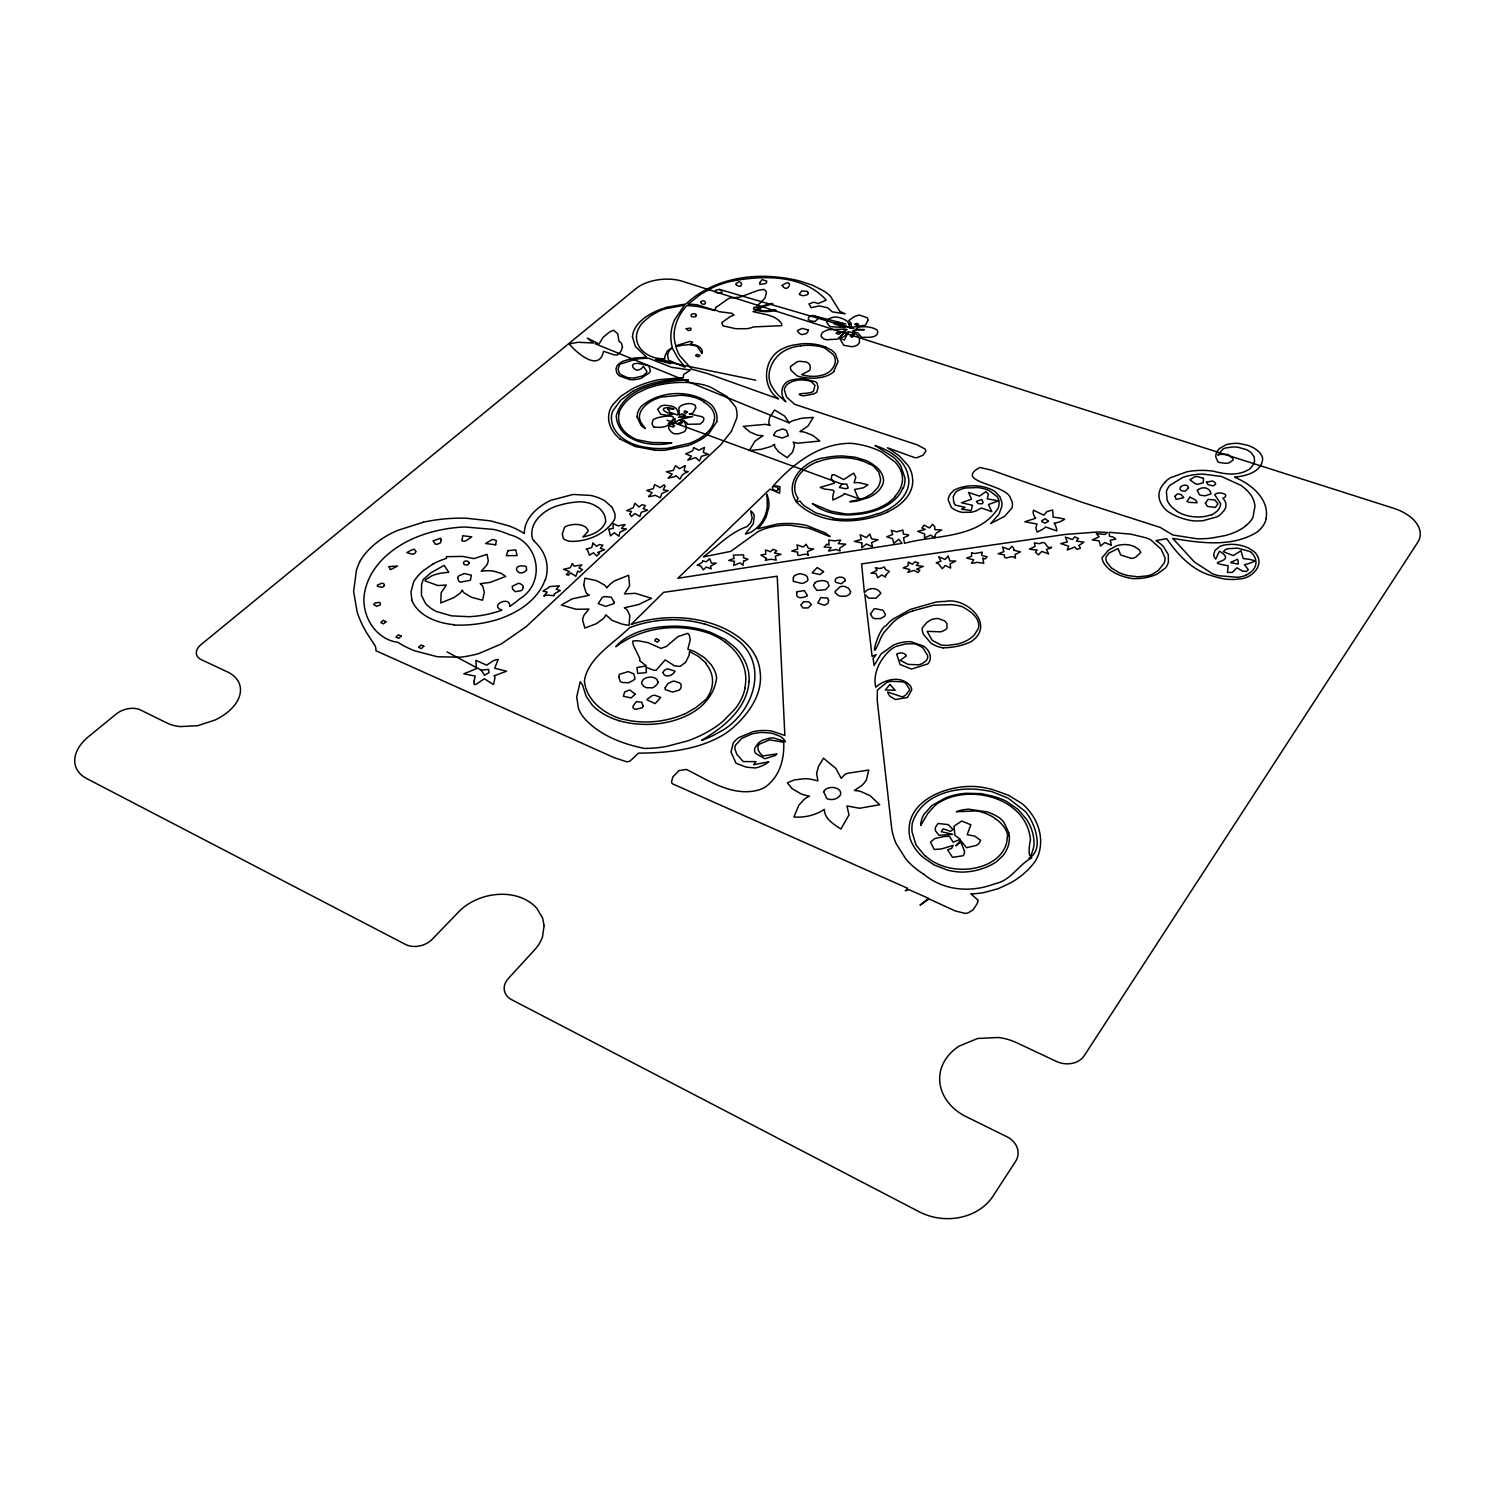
<?xml version="1.0" encoding="UTF-8"?>
<svg xmlns="http://www.w3.org/2000/svg" width="1495" height="1495" viewBox="0 0 1495 1495"><rect width="100%" height="100%" fill="white"/><g stroke="black" fill="none" stroke-linecap="round" stroke-linejoin="round"><path stroke-width="1.5" d="M632.404 336.693L635.338 346.429L646.625 357.23L633.973 358.109L623.901 360.856A18.781 10.652 -5.6 0 0 619.808 363.173A14.95 8.465 -5.6 0 0 617.005 365.976L615.94 368.966L616.762 372.703A22.257 12.614 -5.5 0 0 619.678 376.011L630.217 379.693A14.67 8.335 -5.6 0 0 634.254 379.637L635.655 379.468A14.109 8.017 -5.6 0 0 640.85 378.403L648.998 373.133A22.35 12.67 -5.7 0 0 650.474 370.928L648.849 365.808L637.879 363.322A10.577 5.999 -5.5 0 0 634.721 363.659C628.984 364.724 635.749 372.18 639.15 369.676A5.961 3.382 -5.5 0 0 641.206 368.817L643.355 366.406L646.98 371.451A5.438 3.083 -5.5 0 1 646.27 372.834L645.298 373.843A11.063 6.279 -5.6 0 1 642.252 375.992L634.59 377.899A16.464 9.325 -5.6 0 1 627.321 377.525L621.21 374.815A13.081 7.419 -5.6 0 1 619.266 373.133L618.108 369.172L619.734 364.294L635.524 359.23A39.019 22.275 -5.5 0 1 648.998 358.37L671.442 367.284L690.428 370.05L684.056 374.236A10.614 6.055 -4.6 0 0 683.365 375.843L683.421 377.562L658.996 379.693A70.545 41.337 -5 0 0 631.581 389.261L620.78 396.325L612.931 404.584A56.53 33.002 -5.2 0 0 609.287 411.891L608.671 415.517A67.985 39.711 -5 0 0 620.107 439.007M611.436 418.469C611.96 435.475 630.666 445.36 645.709 447.285A52.942 30.965 -5.2 0 0 667.817 448.238L689.363 443.398A48.756 28.554 -5.2 0 0 703.005 436.222L706.537 433.326M702.276 351.83L701.94 353.586L697.212 346.186L689.102 344.541A24.051 13.38 -4.6 0 1 683.14 345.102L675.927 346.616A101.062 56.474 -3.2 0 0 679.795 355.754L691.811 369.172L707.882 373.694L778.503 398.922C760.17 386.215 763.496 356.034 784.314 347.961A28.554 16.239 -2.7 0 1 792.387 345.252L801.731 343.775A35.525 20.257 -2.7 0 1 825.614 347.083M1266.209 518.503L1265.798 520.148A49.821 30.218 5.4 0 1 1257.22 531.977C1232.366 547.637 1200.317 543.003 1172.79 538.387L1194.299 561.914L1212.389 573.725A41.318 25.546 6 0 0 1218.986 575.762L1237.692 577.294A25.191 15.66 6.2 0 0 1246.139 575.22M605.681 521.643C602.279 531.08 592.076 535.098 582.938 536.929L588.021 531.454A5.961 3.7 -7.3 0 0 587.834 529.959L587.535 529.473A12.521 7.774 -7.4 0 0 584.489 526.427L582.545 525.53A15.473 9.605 -7.5 0 0 569.315 525.231A13.436 8.335 -7.5 0 0 564.662 527.1L562.269 533.883L563.353 538.387A9.344 5.793 -7.5 0 0 565.596 540.05L567.67 540.779A16.333 10.11 -7.4 0 0 570.922 541.358C587.647 541.695 605.587 534.126 614.482 519.569A33.226 20.463 -7.2 0 0 614.95 513.831L612.184 507.347L604.952 500.918A45.056 27.77 -7.4 0 0 590.525 495.424L573.09 494.453L550.683 500.358A58.137 35.992 -7.2 0 0 524.409 533.266M716.834 421.553L709.06 433.344A55.689 32.572 -5.2 0 1 687.663 445.734L664.976 450.257A44.999 26.424 -5.2 0 1 654.418 450.07M545.077 579.948C537.452 600.747 516.728 613.567 496.471 619.864A83.87 52.4 -9.7 0 1 453.882 625.022M833.799 371.377L838.097 361.398L835.443 353.848A29.62 16.856 -2.6 0 0 831.332 350.054L825.651 347.064M842.04 484.1L839.33 487.426L845.292 488.659A5.345 3.27 -1.9 0 0 847.011 488.416L848.17 488.043L846.787 484.044L842.04 484.1L667.05 420.207M705.061 700.108L695.642 707.733L684.486 714.236M633.245 390.886L620.761 400.137L612.857 410.845A45.504 26.555 -5.3 0 0 611.418 418.469M432.653 564.25L423.496 570.548A57.24 36.086 -10 0 0 413.685 581.742L411.013 591.833L411.779 599.738M1211.81 514.953L1216.986 511.327A25.49 15.417 4.9 0 0 1220.593 503.572L1214.781 494.808C1217.771 490.491 1231.843 494.658 1222.891 498.19A21.229 12.838 5.1 0 1 1225.863 503.74L1225.844 506.562A23.827 14.408 5.1 0 1 1222.181 512.617A24.593 14.894 5 0 1 1216.893 516.896L1202.84 520.727A34.684 20.949 4.9 0 1 1193.664 520.821L1191.384 520.596A44.887 27.022 4.9 0 1 1166.885 510.767A42.608 25.677 5 0 1 1165.595 481.932M816.401 462.142L811.505 464.515A49.634 30.442 -1.9 0 0 794.705 487.164M887.75 512.056C858.616 524.596 819.727 525.792 796.05 501.722L800.236 501.217A39.225 24.144 -2 0 0 804.142 505.74L815.859 512.897L833.481 518.111M812.645 315.52L808.702 317.052L808.272 319.351L810.458 320.939L815.093 321.444L819.092 317.706L812.645 315.52L845.834 323.948M912.791 610.932L933.814 605.195L951.511 604.615A38.851 25.751 0.7 0 1 962.5 606.764C969.545 610.95 978.515 616.351 978.795 625.527A27.994 18.501 0.7 0 1 978.141 628.853L974.31 634.964A34.254 22.612 0.6 0 1 957.66 644.027L947.774 645.373A27.882 18.445 0.7 0 1 940.953 644.962L932.207 640.383L927.087 631.338L940.766 631.824A12.016 7.942 0.4 0 0 943.607 630.703L945.718 629.544A7.4 4.896 0.5 0 0 946.989 628.143L946.914 623.77A12.969 8.578 0.4 0 0 944.261 620.78L938.486 618.594A7.793 5.158 0.4 0 0 935.926 618.612L935.048 618.762A11.343 7.512 0.4 0 0 931.422 619.621L926.9 622.387L922.06 628.311A36.048 23.845 0.9 0 0 923.667 634.684L930.824 642.999A25.322 16.8 0.7 0 0 943.345 647.933M719.487 289.395C705.173 291.6 729.467 296.496 719.487 289.395L854.037 328.769M665.574 307.447L685.962 303.971C708.518 282.686 740.511 274.744 770.859 276.575A102.146 56.997 -3.5 0 1 799.134 280.854L812.645 285.246L824.063 291.133A65.145 35.973 -3.2 0 1 830.491 296.29L839.798 311.352L845.236 313.857L832.36 311.876L827.688 307.764L819.26 305.896L811.15 307.69L808.963 303.952L813.915 302.177L818.232 303.56L826.193 300.084C802.572 273.734 761.142 275.099 729.224 281.733A66.621 36.758 -3.5 0 0 713.862 287.04L700.837 294.123L688.223 304.139A48.569 26.966 -4.7 0 1 697.623 304.924L715.115 310.511L698.09 306.494L686.99 305.522C677.085 315.95 670.956 331.628 675.852 345.793L689.812 341.421L692.671 342.205L690.391 344.224L694.577 344.897A14.913 8.409 -4.6 0 1 702.332 351.83M660.136 397.147L680.898 395.241A45.728 26.854 -5.1 0 1 696.053 397.913L698.258 398.81A47.485 27.863 -5.2 0 1 704.276 402.005M423.347 522.241L397.763 530.351A80.693 50.101 -10.4 0 0 383.991 537.452A84 52.194 -10.4 0 0 359.828 561.485M1234.945 477.054C1245.877 476.027 1261.257 472.233 1262.677 459.227A23.453 13.754 5.3 0 0 1261.948 456.106L1260.192 453.247A26.835 15.772 5.2 0 0 1247.951 445.398L1239.71 443.548A20.052 11.754 5.2 0 0 1232.329 443.567A18.631 10.913 5.2 0 0 1225.863 444.856L1219.528 448.5A26.443 15.511 5.3 0 0 1215.809 457.04L1217.79 461.507A6.746 3.98 5 0 0 1219.677 462.572L1226.068 463.357A11.212 6.597 5 0 0 1229.17 462.777L1233.02 460.161A5.7 3.364 5.1 0 0 1233.076 458.797L1227.974 454.461L1220.462 454.349A15.268 9.007 5.1 0 0 1217.808 455.097L1222.966 449.005A16.202 9.512 5.2 0 1 1225.844 447.939L1232.59 446.986A20.687 12.147 5.2 0 1 1238.009 447.267L1246.344 449.603A15.697 9.213 5.2 0 1 1249.016 451.154A16.183 9.493 5.2 0 1 1251.315 452.835L1254.062 456.685L1254.585 460.796A26.088 15.324 5.1 0 1 1253.165 464.777L1251.801 466.552A17.585 10.353 5.2 0 1 1249.147 469.337C1238.103 476.195 1225.115 474.326 1213.286 471.149A52.232 31.544 5.1 0 0 1186.955 471.785L1170.604 477.69A40.888 24.63 5 0 0 1165.259 481.782M800.61 345.793L802.964 345.551A35.375 20.183 -2.6 0 1 814.775 345.681L819.26 346.354A24.013 13.642 -2.6 0 1 824.829 348.092L833.163 354.483A32.329 18.407 -2.7 0 1 835.219 362.668C831.612 377.02 813.429 378.235 801.619 374.628L809.43 370.573A19.08 10.895 -2.9 0 0 810.309 368.162L809.935 364.967L807.786 362.724A7.699 4.392 -2.7 0 0 805.693 361.883L799.937 361.323A6.391 3.644 -2.8 0 0 797.209 361.753L790.5 366.518A21.435 12.24 -2.6 0 0 791.098 370.368L797.097 375.806A15.025 8.596 -2.6 0 0 803.974 377.413L808.87 378.029A25.695 14.651 -2.5 0 0 817.13 377.992L819.185 377.73A21.154 12.072 -2.5 0 0 833.948 371.433M481.203 670.134L488.529 669.386L488.996 672.601L484.586 675.273L481.203 670.134L447.08 651.951M654.418 450.07L635.188 446.519L620.051 439.044M654.1 427.121L659.332 427.364A21.378 12.483 -5.3 0 0 664.901 426.692L674.17 422.468A9.306 5.457 -5.2 0 0 675.067 420.992L675.198 418.768L668.209 423.851C682.374 413.61 664.957 415.834 657.931 417.666A18.089 10.652 -5.2 0 0 653.016 419.796L652.082 423.963A17.697 10.372 -5.1 0 0 654.1 427.121M755.685 380.197L655.838 359.604L670.582 363.696A14.763 8.372 -5.2 0 0 655.838 359.622M775.905 310.325L774.989 310.119A4.971 2.747 -3.2 0 0 773.177 310.026L764.711 310.997L753.48 309.035L754.284 307.036L760.245 308.942L760.581 308.026A5.644 3.102 -3.3 0 1 761.235 307.26L772.803 303.691A9.624 5.289 -3.2 0 0 769.888 303.653L758.918 307.148L756.9 306.307L765.122 297.879L766.43 292.385A13.343 7.269 -3.5 0 0 765.178 290.348L764.057 289.395L758.301 290.31L739.969 297.131L729.952 298.066A8.858 4.84 -3.8 0 0 728.009 298.925L715.675 307.69A12.745 7.008 -3.9 0 0 715.189 309.857L719.263 311.689L731.84 313.296L733.952 315.109A25.639 14.259 -3.6 0 0 730.214 316.622L721.749 322.658L723.019 325.854L735.876 328.732L746.865 328.694A18.183 10.054 -3.7 0 0 753.555 326.919L781.623 325.686A12.764 7.101 -3.3 0 0 781.586 323.63C775.662 314.604 762.506 314.324 753.013 311.539L756.563 310.418A22.481 12.296 -3.3 0 0 775.924 310.343M704.967 624.05L717.88 628.61A105.603 71.76 -6.6 0 1 741.37 643.298C769.682 671.292 749.649 717.768 717.544 733.055A68.826 47.055 -6.1 0 1 701.622 740.343C718.198 730.382 734.699 718.516 743.669 700.819A98.82 66.92 -6.7 0 0 749.014 681.552M619.136 720.702L615.828 719.637A70.508 47.578 -6.6 0 1 592.076 704.836L586.171 696.352L582.564 684.99L580.21 681.757L576.678 696.988L578.509 708.649A70.302 47.784 -6.8 0 0 583.555 717.357C598.691 735.054 622.499 744.062 644.588 748.434A86.131 58.492 -6.7 0 0 666.602 746.416L687.719 740.866A99.959 67.555 -6.7 0 0 723.113 721.225L735.559 708.35A84.505 57.296 -6.4 0 0 745.015 688.242M595.178 343.757L789.08 422.823A18.071 10.708 -2.7 0 1 792.761 420.674L801.787 418.245L813.317 417.385L807.935 426.094L799.918 431.588A18.744 11.212 -2.8 0 1 804.871 432.242L812.906 435.475L819.802 441.044L797.881 443.174A17.473 10.39 -2.7 0 1 793.097 442.071L793.639 443.081A21.378 12.801 -3.3 0 1 794.406 446.108L792.518 452.144L787.155 457.694L778.447 451.714L775.027 447.323A17.249 10.315 -2.9 0 1 774.616 444.277A20.762 12.352 -3.5 0 1 770.747 446.538L761.422 449.285L749.425 450.518L754.807 441.305L763.085 435.568L761.254 435.587A14.184 8.391 -3.5 0 1 757.124 435.101L749.948 431.999L743.314 426.337L765.234 424.356A18.781 11.175 -3.5 0 1 770.056 425.44A18.445 10.876 -3 0 1 768.804 422.506L769.57 417.591L774.578 409.985L784.669 416.133L789.08 422.823M1250.493 551.636L1237.58 548.16L1227.601 548.74A10.932 6.765 6.1 0 0 1224.872 550.123L1223.321 551.674L1233.244 555.598L1240.981 550.758L1243.242 558.532L1249.353 559.336A27.041 16.893 6.5 0 1 1255.183 560.961A43 26.424 5.8 0 1 1244.438 564.699L1248.232 569.539L1246.456 571.501L1242.551 571.09L1236.87 567.801L1232.366 572.361L1227.432 572.454L1228.199 565.745C1199.177 560.943 1240.14 563.522 1219.397 551.206L1215.715 559.167L1214.482 557.373A14.8 9.176 6 0 1 1213.697 554.72L1214.949 550.552L1219.789 546.46A21.659 13.436 6.2 0 1 1225.769 544.759L1231.02 544.311A25.92 16.09 6.2 0 1 1249.072 548.366L1253.128 550.889A21.565 13.38 6.2 0 1 1256.79 554.794C1264.34 566.063 1250.848 578.864 1239.467 578.939A33.096 20.538 6.1 0 1 1225.993 579.144L1224.05 578.901A67.2 41.225 6 0 1 1211.567 575.668C1192.132 570.212 1177.798 554.776 1166.717 538.649L1156.046 540.592A41.841 26.312 4.2 0 1 1163.259 546.385L1168.286 554.552L1168.417 561.728A28.461 17.884 4.4 0 1 1165.259 568.156L1157.522 573.837A38.982 24.443 4.2 0 1 1134.537 578.621L1132.986 578.621A37.226 23.341 4.3 0 1 1107.346 567.446L1104.469 564.138A28.835 18.127 4.2 0 1 1102.039 557.784L1108.337 550.309L1116.074 546.067A13.399 8.391 4 0 1 1118.54 545.189L1124.091 544.498A17.118 10.745 4.1 0 1 1134.256 546.535L1138.443 549.151A12.838 8.054 4.1 0 1 1140.666 552.627L1135.34 557.448A10.839 6.784 4.1 0 1 1131.192 558.364L1120.708 554.963L1118.054 548.534L1108.935 553.057L1106.038 557.037A22.761 14.315 4.2 0 0 1106.786 562.12L1111.271 567.82L1118.671 572.435A34.273 21.491 4.3 0 0 1127.94 575.575L1137.957 576.827L1147.618 575.818A23.098 14.539 4.4 0 0 1152.776 573.968L1158.251 570.567L1164.063 563.26A27.209 17.08 4.3 0 0 1164.941 557.71L1161.204 549.226L1150.758 539.863A37.095 23.322 4.2 0 0 1146.086 537.826L1130.762 534.145L1109.178 532.295L1109.421 536.219L1112.373 536.854A7.195 4.485 3.6 0 1 1114.616 538.013L1115.718 539.06L1110.224 540.256L1111.383 545.283L1104.768 542.535L1100.6 546.011L1098.975 540.798L1092.191 539.919L1099.143 536.817L1096.265 533.603L1104.917 534.462L1107.533 532.463L1097.984 531.958L1064.907 534.481L861.606 563.895L864.39 592.711C868.408 587.161 877.49 587.049 880.835 593.328L875.921 598.206L868.632 598.131L864.801 594.262L872.09 656.38L876.145 654.698L873.061 658.379L874.07 665.555L881.003 654.006L893.337 645.13A32.049 21.64 -0.1 0 1 904.624 641.99L906.269 641.785A17.921 12.035 -0.2 0 1 911.109 641.747L923.48 646.102A25.602 17.249 -0.2 0 1 928.769 651.521L930.376 655.67L930.133 659.912A18.071 12.166 -0.1 0 1 927.685 663.986L911.427 669.087L900.065 664.49L896.72 654.175A3.775 2.542 -0.4 0 1 897.785 653.464L900.719 652.941A7.083 4.765 -0.3 0 1 903.784 653.446L906.063 655.053A3.065 2.056 -0.3 0 1 906.194 655.987L900.214 660.341L908.156 664.397L918.453 664.789A13.567 9.119 0 0 0 922.471 663.5L926.395 660.528A15.567 10.465 -0.1 0 0 927.722 655.67L922.994 648.026A22.93 15.436 -0.2 0 0 918.266 645.167A21.453 14.445 -0.2 0 0 914.566 643.803L905.97 643.822L895.692 646.531A36.011 24.35 0.1 0 0 890.459 649.839C880.293 658.884 872.575 673.255 875.734 687.195C885.096 678.992 900.999 675.329 910.175 685.607A11.661 7.98 -0.3 0 1 911.296 688.036A8.447 5.793 -0.2 0 1 911.744 689.924L907.465 697.492L895.374 699.548L890.198 696.408A13.586 9.306 -0.2 0 1 888.067 693.25L887.731 692.054L902.326 696.932A18.688 12.782 -0.5 0 0 905.578 695.194L909.82 689.7L906.007 683.589A11.698 8.017 -0.3 0 0 902.513 681.795L891.02 681.346A22.462 15.436 -0.3 0 0 886.778 682.449L877.397 690.092L877.21 700.408L891.562 827.314A100.333 72.993 3 0 0 896.103 843.535L905.69 858.747A83.982 61.314 2.6 0 0 923.742 874.22M812.364 503.628L830.865 511.178L845.348 513.944A31.47 19.398 -1.8 0 0 852.468 513.888M923.76 874.201C943.756 890.908 971.077 892.907 994.773 883.769C1010.956 880.779 1018.506 864.521 1031.83 857.831L1029.027 858.093C1042.893 850.804 1036.241 828.641 1029.812 817.877A89.887 66.247 1.8 0 0 1025.439 811.561L1008.135 798.143L991.858 791.659A43.149 31.414 2.7 0 0 985.766 790.537C958.314 785.305 921.686 793.359 912.286 823.259A66.92 48.905 2.7 0 0 912.081 832.005L915.986 844.937L925.368 856.411M724.776 641.691L720.721 639A75.367 50.961 -6.2 0 0 709.191 633.338C678.188 622.63 642.327 626.872 615.828 646.718A44.514 29.788 -6.4 0 1 622.649 640.252C637.561 629.395 656.66 626.293 674.712 626.162A83.72 56.735 -6.3 0 1 710.91 632.516L724.626 639.15L733.522 646.083A87.906 59.594 -6.4 0 1 749.088 681.552M1176.584 510.991L1172.08 507.272A39.019 23.49 5 0 1 1167.165 500.246L1166.399 491.481A30.068 18.127 4.9 0 1 1167.558 488.715A34.703 20.911 5 0 1 1170.024 485.24L1182.732 477.466A45.074 27.209 5.1 0 1 1202.522 474.065L1221.303 476.419L1240.794 485.296A54.736 33.152 5.1 0 1 1252.137 496.957A58.996 35.73 5 0 1 1254.978 506.226L1252.959 517.251A45.448 27.508 5.2 0 1 1246.288 525.287M706.238 663.313L698.688 656.585L689.382 651.371L689.382 652.399A35.207 23.49 -6.4 0 1 688.933 655.707L685.663 662.248L680.094 666.415L674.619 665.854L665.182 659.912L656.249 670.096A4.466 3.009 -6.5 0 1 653.969 670.265L646.046 667.349L646.382 672.619L637.711 673.385L636.926 667.517L646.401 665.948L639.542 660.622A15.38 10.259 -7.2 0 0 639.879 658.622L633.207 644.906L632.796 641.037A23.098 15.399 -6.9 0 1 638.926 640.869L648.101 642.682L661.014 648.4L666.396 646.438L677.87 636.664L687.607 633.338A10.428 6.914 -5.7 0 1 689.232 634.926L690.279 639.748L687.849 649.26A46.812 31.657 -6.2 0 1 695.754 652.231L704.5 657.725L711.097 664.621A61.93 42.009 -6.6 0 1 716.012 674.525A44.196 29.956 -6.1 0 1 716.553 678.674C711.059 714.105 668.377 727.131 636.963 723.954A65.089 43.99 -6.7 0 1 619.136 720.683M821.727 337.197L823.577 338.748A7.456 4.186 -2.3 0 0 826.567 339.701L837.574 339.159L844.75 332.096L840.975 336.02L841.274 337.496L842.937 337.141A31.339 17.454 -2.4 0 0 848.469 332.096L844.357 340.038L839.48 338.094L843.741 345.289L851.851 346.709A8.578 4.821 -1.9 0 0 854.355 346.279L856.728 345.401A13.081 7.344 -2 0 0 859.419 342.523L859.382 337.889A19.342 10.876 -2.1 0 0 854.15 333.03L848.749 331.834A4.186 2.336 -2 0 1 847.366 332.264L841.629 332.189L847.142 329.554L844.32 329.124L828.249 329.76A13.847 7.755 -2.2 0 0 824.567 331.348A7.438 4.167 -2.3 0 0 822.175 332.843L821.054 335.328A9.437 5.289 -2.2 0 0 821.727 337.197M1008.807 832.752L1004.285 822.923A37.524 27.508 2.5 0 0 999.669 817.971L997.445 816.55A45.766 33.675 2.5 0 0 987.335 811.953L968.835 809.206A30.498 22.332 2.5 0 0 956.314 811.748L976.833 810.907A40.739 29.956 2.4 0 1 982.589 812.383L985.354 813.336A43.019 31.638 2.4 0 1 995.371 818.569M637.113 417.068L641.131 425.496A28.218 16.482 -5.2 0 0 645.317 428.542L640.533 421.87L639.393 417.535A35.002 20.463 -5 0 1 660.267 397.315M636.421 336.842C636.421 351.045 651.876 359.865 664.901 358.576A27.116 15.305 -4.6 0 1 664.883 356.315L667.275 351.119L672.32 347.419A124.066 69.256 -2.8 0 1 674.581 319.837L684.504 305.204L665.723 308.68A46.775 25.976 -4.6 0 0 658.753 311.315L650.811 315.669L643.149 322.116A56.754 31.601 -4.5 0 0 636.421 336.842M794.63 487.164L794.929 490.958A42.664 26.181 -2 0 0 798.162 498.321L796.069 501.404C783.1 481.091 805.394 459.32 825.502 457.619A49.727 30.517 -2 0 1 843.217 455.994L855.626 457.283L866.633 460.74A35.992 21.976 -1.9 0 1 873.753 465.113C880.854 469.561 886.815 479.091 881.396 487.052A36.441 22.275 -1.8 0 1 869.193 497.312L856.822 501.105A28.835 17.66 -1.8 0 1 849.87 501.666L860.41 499.33L844.264 493.537A12.838 7.905 -2.1 0 1 842.918 495.2L832.865 500.059C831.893 489.949 839.274 490.603 825.371 489.201A25.209 15.361 -2.1 0 1 820.25 487.37L834.416 483.221L831.145 478.475L832.192 474.7A12.259 7.512 -2.2 0 1 834.92 475.036L843.778 479.577L853.682 473.111L855.831 477.167L854.037 482.754A17.491 10.783 -1.6 0 1 859.569 482.735L867.922 484.81L863.362 487.8L854.561 489.444L857.756 497.218L860.073 499.199A28.723 17.585 -1.8 0 0 865.904 497.2L872.22 493.499L877.696 487.725A38.739 23.677 -2 0 0 880.499 478.606L878.836 472.196L873.94 466.589A28.293 17.267 -1.8 0 0 869.38 463.842M704.818 624.237A84.43 57.034 -6.3 0 0 629.544 627.657C614.221 643.093 587.684 657.987 584.433 680.823C585.965 699.398 602.728 712.76 619.266 718.291A41.206 27.994 -7 0 0 624.891 719.6A66.826 45.093 -6.6 0 0 684.299 714.031M724.664 641.747A86.635 58.716 -6.5 0 1 744.753 688.223M705.733 663.518A55.165 37.394 -6.5 0 1 705.341 700.221M943.345 647.84A50.643 33.301 0.5 0 0 970.89 641.766C996.193 625.34 966.798 596.486 944.728 601.495A35.861 23.714 0.6 0 0 935.141 602.298L910.343 609.399L892.646 619.322A58.697 39.206 0.5 0 0 886.012 625.751C878.387 627.414 868.389 667.106 879.191 641.897A83.066 55.745 1.1 0 1 883.956 632.516L893.412 621.939A61.893 41.393 0.7 0 1 912.754 610.894M816.588 462.31A43.598 26.704 -2 0 1 869.212 463.955M1054.311 523.269A23.509 14.501 2.2 0 0 1064.646 519.27A33.152 20.762 2.5 0 0 1059.021 517.905L1053.171 517.139L1052.648 509.982L1046.762 511.682L1043.884 515.177L1033.437 510.187L1033.194 512.262A20.22 12.483 2.4 0 0 1034.97 517.289L1035.717 518.26L1024.804 521.736L1037.044 524.054L1035.829 527.81L1037.212 532.089L1042.893 529.155A28.405 17.622 1.8 0 0 1045.622 526.987L1056.89 530.912L1056.759 529.94A44.514 27.863 1.6 0 0 1054.33 523.269M800.629 345.85A29.47 16.781 -2.7 0 0 783.941 351.119C772.859 357.417 765.234 372.853 771.028 384.944A108.331 61.8 -1.5 0 0 778.839 395.764L785.959 401.8C779.063 394.829 780.951 382.757 791.061 380.16A23.004 13.343 -2.8 0 1 804.796 379.001L815.765 381.842A15.361 8.877 -2.7 0 1 817.279 383.673L818.083 387.597L816.681 392.344A21.435 12.371 -2.7 0 1 813.598 393.951L803.712 395.857A7.886 4.578 -2.7 0 1 800.797 395.241C794.088 392.568 811.299 394.587 813.56 390.924L814.999 385.411L811.542 381.898A13.698 7.923 -2.7 0 0 808.44 380.683L803.021 379.898A17.305 10.017 -2.7 0 0 792.032 381.655L788.426 383.542A13.604 7.867 -2.8 0 0 785.996 386.028A19.641 11.381 -2.7 0 0 784.333 389.728L786.519 396.979L794.592 404.304L917.463 444.931L924.919 448.986A9.848 5.924 -0.6 0 1 925.91 450.985L923.05 455.171L917.183 457.601A7.681 4.616 -0.6 0 1 914.734 457.657L887.432 447.752L899.056 455.713L907.727 465.057A61.071 37.338 -1.8 0 1 912.455 477.783A60.977 37.319 -1.8 0 1 887.563 511.907M877.771 513.551A57.053 34.964 -1.8 0 1 833.369 518.391M878.07 513.831A67.032 40.926 -1.9 0 0 886.927 510.075A60.23 36.852 -1.8 0 0 908.511 477.484M908.269 477.484A65.425 40.01 -1.9 0 0 875.024 445.491L893.169 457.078A70.601 43.206 -2.1 0 1 900.794 465.935L904.923 477.858A56.193 34.366 -1.8 0 1 903.316 488.117M902.774 488.043A53.39 32.666 -1.8 0 1 855.047 514.579A44.588 27.377 -1.8 0 1 812.551 503.535M895.486 496.321A50.774 31.077 -1.8 0 1 852.449 513.645M895.075 496.19A56.287 34.404 -1.9 0 0 895.393 462.366L881.639 451.995A66.789 40.907 -2 0 0 856.915 444.052A26.461 15.978 -1.8 0 0 849.982 443.324C819.26 443.529 793.303 463.618 773.662 485.445L779.96 486.66L779.586 493.238L769.962 489.089L677.889 578.285L902.008 543.358L898.813 539.265L893.748 543.283L892.608 538.723L886.666 536.798L892.683 534.519L891.244 530.37L896.776 531.828L902.83 530.034L903.447 534.107L908.586 534.892A2.542 1.607 -0.6 0 1 908.175 535.752L903.578 537.733L904.494 543.302C935.851 534.705 977.936 539.004 997.987 508.506A35.618 21.995 0.5 0 0 998.866 500.47A21.21 13.081 0.8 0 0 997.146 496.639L989.298 490.678A27.826 17.192 0.7 0 0 977.842 487.557L965.564 487.968A21.136 13.044 0.7 0 0 959.977 489.743L959.211 490.061A14.221 8.764 0.6 0 0 955.212 492.789L953.193 496.714L953.735 502.058A30.816 18.968 0.9 0 0 955.305 505.104L965.06 507.328L961.547 509.141L971.096 510.561L972.497 505.291L961.416 502.75L971.526 499.199L968.536 492.434L979.487 496.134L985.766 491.687L988.438 494.023L987.261 498.844L998.454 500.862L988.531 504.506L991.746 511.664L981.355 507.982L976.179 510.879A19.921 12.296 0.6 0 1 971.301 512.187L962.593 512.374A14.539 8.989 0.6 0 1 956.277 510.43L955.286 510.001A16.501 10.185 0.6 0 1 951.399 507.422L948.241 500.152A27.471 16.931 0.8 0 1 950.371 493.967L953.679 490.435A28.125 17.361 0.7 0 1 963.64 486.791A30.629 18.93 0.7 0 1 972.834 485.763L975.188 485.8A26.779 16.52 0.7 0 1 988.494 488.398A21.061 12.988 0.8 0 1 994.866 491.425L1000.005 496.863L1001.874 502.488A37.506 23.172 0.5 0 1 1001.725 506.749L998.959 514.261L990.718 523.568L1004.547 516.373L1011.816 508.188A24.368 15.043 1 0 0 1012.264 502.619A26.405 16.314 1 0 0 1010.713 498.9C1008.153 484.062 952.539 482.455 979.804 467.486L991.222 470.047L1081.689 502.152L1160.307 527.455L1172.828 535.004L1197.289 538.817A72.526 43.71 4.8 0 0 1211.492 538.088L1224.966 535.602A57.09 34.535 5 0 0 1246.4 525.343M1211.473 514.654A27.041 16.333 4.9 0 1 1176.49 511.047M1234.72 477.26A66.322 40.253 5.1 0 1 1266.003 518.466M1250.474 551.636A27.863 17.323 6.1 0 1 1245.989 575.089M925.76 856.187A46.382 34.03 2.2 0 0 975.693 867.904A44.495 32.647 2.2 0 0 1007.238 836.34M995.24 818.681A37.113 27.265 2.5 0 1 1007.91 836.322M1008.751 832.752A47.018 34.535 2.2 0 1 1002.865 855.757L996.679 861.587A55.745 40.832 2.1 0 1 971.358 871.342L968.966 871.641A49.933 36.646 2.1 0 1 961.696 872.108A48.064 35.282 2.2 0 1 947.082 869.978L934.151 864.951L923.368 857.607A62.435 45.635 2.4 0 1 910.081 838.546C901.261 799.974 951.567 781.941 982.495 787.379A85.607 63.182 2.4 0 1 992.549 789.547L1008.452 795.228L1022.001 803.6A52.942 38.664 2.8 0 1 1028.336 809.916C1040.445 823.558 1045.192 844.937 1035.325 861.12A95.026 69.499 1.8 0 1 1011.087 882.667L998.099 888.721L983.691 892.627A62.528 46.121 2.5 0 1 970.816 893.879L978.197 900.252A37.039 27.975 2 0 1 977.02 903.877L973.226 909.689L968.33 912.791A10.035 7.606 2.8 0 1 965.209 913.408L955.249 910.941L929.161 899L920.004 905.185L928.488 898.271L909.11 889.749L905.335 890.87L907.671 888.31L672.376 783.754A8.26 5.887 -6.5 0 1 671.498 781.885L672.843 776.933L678.954 770.579L686.392 769.439C708.088 780.11 731.074 796.237 756.676 790.519A25.135 17.94 -4.4 0 0 763.59 787.977L766.169 786.463A53.241 37.73 -5 0 0 771.364 781.642C781.212 771.196 784.296 756.208 783.735 742.249L769.645 739.857L759.535 744.099A8.092 5.7 -3.9 0 0 757.909 746.622L758.208 750.247L760.488 753.742A23.434 16.501 -3.5 0 0 762.955 755.947L776.951 753.872A9.512 6.728 -3.8 0 1 775.307 755.442L764.842 758.787L755.853 753.536A11.1 7.83 -3.9 0 1 754.713 751.742A14.146 9.979 -3.8 0 1 755.031 747.706L758.544 742.922A18.856 13.324 -3.7 0 1 762.842 740.137L769.906 738.1A14.726 10.372 -3.7 0 1 773.681 737.988L785.51 741.669L783.716 739.221A20.818 14.67 -3.9 0 0 780.091 736.306L772.205 733.279L762.955 732.438A33.208 23.509 -4 0 0 751.593 734.082L741.782 738.399L735.559 745.127A16.015 11.287 -4.3 0 0 734.849 748.771L736.885 754.47L743.295 761.59L756.021 761.628L753.592 764.749L768.822 761.777L767.197 762.973A27.097 19.099 -4.4 0 1 755.405 767.963L746.285 767.159L736.026 763.235L731.018 752.004L733.26 742.996A28.274 19.958 -4.1 0 1 738.941 737.521L753.368 731.56A37.132 26.275 -4 0 1 771.775 731.055L784.856 735.465L777.213 576.248L663.612 592.338L631.152 624.424A93.662 63.407 -6.3 0 1 690.017 618.65M689.98 618.687A98.689 66.92 -6.4 0 1 750.677 648.606A88.018 59.576 -6.1 0 1 760.039 671.18C763.366 693.923 748.603 713.862 732.531 728.14A71.947 49.204 -6.1 0 1 723.374 734.811C697.959 749.929 667.48 753.031 638.496 753.125L630.068 761.048A7.325 5.139 -7.8 0 1 626.872 761.815L614.071 757.647L375.974 650.755A36.029 22.967 -13.1 0 0 375.282 646.064L367.097 633.488A230.099 144.959 -7.5 0 1 357.099 611.81L353.624 591.385L356.371 570.66A136.475 85.533 -9.4 0 1 359.865 561.485M423.328 522.185A115.283 72.433 -10.5 0 1 466.309 518.223L490.248 520.839L508.449 525.735A89.681 56.044 -10 0 1 523.941 533.304M605.568 521.643A38.384 23.677 -7.5 0 0 598.691 507.777L593.945 504.899A28.704 17.678 -7.3 0 0 581.237 501.815A48.7 30.199 -7.4 0 0 560.382 505.011C545.488 508.337 527.997 522.054 532.5 538.947A11.25 6.952 -8.1 0 0 534.033 540.48M533.584 540.704A85.776 53.67 -9.9 0 1 545.339 579.967M454.031 624.686A62.603 39.393 -9.8 0 1 411.686 599.775M432.653 564.25A48.288 30.348 -10.1 0 1 446.444 558.383L446.37 556.682L462.516 556.402L473.915 558.588L487.071 554.327L488.267 560.588A27.471 17.062 -9.8 0 1 486.772 565.073L481.259 571.277L484.828 570.847A27.209 17.192 -9.6 0 1 493.574 571.127L501.161 573.332L505.646 576.453L490.267 582.377L480.175 583.667A18.276 11.549 -10 0 1 482.773 586.246L484.361 592.431L482.511 600.224L471.56 597.29L464.366 593.067A21.509 13.567 -9.6 0 1 462.179 590.095L461.899 590.693A16.557 10.409 -10.4 0 1 459.862 593.422L453.564 597.776L440.782 602.952L441.156 592.693L446.332 585.05L437.979 585.554L425.047 580.882A3.27 2.037 -10.6 0 1 425.608 579.668L431.905 575.799A31.245 19.659 -10.4 0 1 440.165 573.295L448.799 572.249L444.146 565.372L431.364 572.51L423.421 579.275A62.883 39.636 -9.6 0 0 421.59 584.62L421.403 595.272L425.458 603.326A40.384 25.415 -10.1 0 0 428.299 606.148A46.382 29.19 -9.9 0 0 436.615 611.567L451.658 615.884L469.094 616.688A70.751 44.215 -9.6 0 0 497.125 611.791L501.871 610.184C488.529 605.157 510.823 595.216 509.646 606.428A85.103 53.035 -10 0 0 519.512 599.009C546.572 582.732 539.097 541.414 509.066 534.556A74.881 46.775 -10 0 0 493.518 529.436L465.038 527.006A91.886 57.688 -10.2 0 0 427.925 533.154C399.613 541.452 370.274 561.746 364.612 592.581C360.501 614.501 375.077 639.374 397.838 642.308A115.059 72.545 -9.6 0 0 414.676 650.811L437.306 656.735L460.011 657.221A58.23 37.244 -10.4 0 0 470.476 655.558A59.071 37.786 -10.3 0 0 478.849 653.539L501.367 643.915L526.203 626.648L720.534 445.005L731.466 431.251L736.811 417.965A59.352 34.777 -5 0 0 736.904 412.807A45.597 26.704 -4.7 0 0 735.503 406.827L726.813 396.418L710.461 387.112A50.886 29.713 -4.9 0 0 699.604 383.972L689.718 382.664A63.762 37.375 -5 0 0 647.036 388.476L637.038 393.222A59.109 34.591 -5 0 0 622.724 405.743L620.537 409.275A55.053 32.199 -5.1 0 0 619.005 412.9M619.285 412.919A50.811 29.694 -5.1 0 0 637.206 439.773L651.708 442.52L671.872 442.8C651.577 448.033 617.472 441.361 616.258 415.797C624.574 386.271 662.341 381.038 688.429 379.917A62.416 36.515 -5 0 0 633.469 391.036M714.087 420.17A42.944 25.191 -5.1 0 1 706.481 433.307M703.958 402.192A40.571 23.789 -5 0 1 714.386 420.17M637.132 417.068A35.955 21.005 -5.1 0 1 641.523 406.117C660.267 390.176 691.923 389.036 711.358 404.753A52.96 31.059 -5.2 0 1 716.778 421.553M632.516 336.693A54.941 30.591 -4.6 0 1 665.761 307.69M667.91 408.976L669.947 412.321L677.366 414.975A11.044 6.447 -5.1 0 0 678.207 412.284L676.506 408.845A14.931 8.708 -5.2 0 0 671.573 406.079L665.705 405.257A10.801 6.298 -5.2 0 0 661.22 405.911L657.669 409.2L660.697 414.321L666.901 415.274L672.75 414.339C656.903 410.452 663.799 405.126 674.021 409.051L667.91 408.976M767.346 503.03C767.626 514.56 760.974 526.427 751.013 532.164A17.155 10.727 -4 0 1 746.435 533.771L745.388 533.995L753.293 523.885L754.302 515.625A19.659 12.259 -4.1 0 0 752.135 512.131L750.696 510.823L752.153 518.036L750.789 522.54A15.118 9.437 -4.1 0 1 748.472 525.044A17.473 10.895 -4.2 0 1 746.921 526.632C729.653 532.762 717.675 546.03 703.51 556.887L730.793 551.356L757.629 531.921A41.748 26.555 -3.2 0 1 765.104 528.725L767.103 528.071A45.953 29.283 -3.1 0 1 790.743 525.324L809.318 528.277L830.024 536.686A46.681 29.732 -3 0 0 825.277 532.967L806.665 525.492A58.735 37.543 -3.1 0 0 776.895 524.128L757.853 528.781A75.255 46.476 -4.9 0 0 766.412 516.149L768.804 507.31A63.5 39.262 -4.7 0 0 766.823 494.359L767.346 503.03M971.582 552.814L971.582 556.252L966.704 558.102L973.731 559.821L971.526 563.223A18.089 11.474 0.9 0 0 977.001 562.326L983.766 563.223L982.72 558.065L985.13 558.943L987.167 556.719L982.383 555.654A3.009 1.906 1.2 0 1 981.598 554.757L982.308 552.178L975.02 553.449A7.494 4.747 1 0 1 972.273 553.038L971.582 552.814M828.921 540.181L828.977 545.04L826.81 544.236L824.137 547.039L831.127 547.488L828.566 551.001A55.203 34.46 -2.4 0 0 835.948 549.487L840.153 551.001L839.667 549.319A6.073 3.85 -1.8 0 1 840.134 547.88L845.703 544.161L838.303 543.638L840.601 540.144L838.807 540.218A10.596 6.728 -1.9 0 0 835.425 540.91L828.921 540.181M861.83 542.928L861.83 547.749L866.371 544.03L872.407 546.721L871.641 542.592L878.013 539.807L871.492 538.817L869.81 534.126L866.427 537.583L860.167 534.743L861.232 539.489L854.336 541.396L861.83 542.928M583.741 585.087L586.04 592.637A17.08 10.951 -7.2 0 0 589.273 595.216L572.118 598.897L561.335 604.989L576.024 609.25L588.993 609.1L584.246 614.8A29.825 19.454 -7.2 0 0 582.601 619.939L584.844 628.087L596.281 623.733L603.756 618.276A18.033 11.698 -7.7 0 0 605.811 614.819L612.315 620.462L621.883 624.05A42.794 27.676 -6.4 0 0 629.059 625.284L629.825 615.473L627.19 610.016A17.118 11.156 -7.2 0 0 624.293 607.811L638.552 604.559L651.521 598.318L635.394 593.328L624.424 593.907L629.601 585.909L628.647 575.257L614.464 580.976A30.76 19.846 -6.5 0 0 606.858 587.946A22.35 14.352 -7.6 0 0 604.354 584.919L596.58 580.677L584.919 578.173L583.741 585.087M389.055 566.624L390.064 569.352A1.962 1.215 -11.2 0 0 390.83 569.576L397.539 566.026L389.055 566.624M796.704 593.067C795.49 599.85 804.048 597.701 807.487 595.72L804.31 590.581L796.723 591.777L796.704 593.067M544.124 925.554L542.517 936.823A46.476 34.665 -13.7 0 1 534.519 949.923L508.356 978.477A19.715 15.118 -13.9 0 0 511.57 999.65L919.182 1211.772A53.633 45.635 5.4 0 0 993.091 1196.019L1015.591 1161.391A21.378 17.94 7.8 0 0 1006.864 1136.723L966.162 1116.672A51.783 42.234 6.1 0 1 946.335 1058.236A55.82 45.541 6.3 0 1 959.005 1046.164L977.58 1038.483L998.324 1037.493A49.989 40.72 6.1 0 1 1016.563 1042.688L1056.498 1061.45A20.575 16.389 8.7 0 0 1084.211 1055.75L1417.708 542.386A41.355 24.649 8.3 0 0 1393.583 508.263L682.729 281.378A33.843 18.37 -4.9 0 0 636.066 288.554L201.059 644.569A16.912 10.446 -15.1 0 0 201.264 659.631L227.576 671.984A43.448 27.34 -16.1 0 1 228.66 711.302A46.756 29.377 -16.1 0 1 215.093 720.011L197.639 725.71L180.241 726.589A42.028 26.443 -16.1 0 1 166.823 722.945L140.324 709.882A17.716 11.044 -17.5 0 0 116.087 714.105L88.541 736.643A45.093 28.461 -18.2 0 0 86.673 778.54L405.351 944.373A19.323 14.184 -15.9 0 0 432.242 939.252L458.797 911.744A48.083 35.805 -13.7 0 1 524.745 899.242A51.82 38.627 -13.8 0 1 536.911 908.399L542.648 918.173L544.124 925.554M686.56 427.14L685.364 430.709A7.923 4.672 -5 0 1 683.645 432.036L678.805 433.7A6.728 3.98 -5 0 1 676.076 433.774C670.732 434.97 663.911 422.412 673.086 427.121L674.693 425.683L672.245 424.692L679.235 419.759L681.907 421.553L677.385 423.664L680.225 424.487L683.981 420.786L686.56 427.14M828.585 600.691L828.174 602.616A6.223 4.074 -2.3 0 1 827.09 603.887L824.399 605.269L817.765 603.046L820.792 597.608L827.8 598.075L828.585 600.691M553.804 595.683L547.712 595.085A7.026 4.504 -8.4 0 0 545.768 595.384L543.788 596.094L547.226 592.095L542.984 591.104L548.329 587.815A7.288 4.635 -8.4 0 0 549.076 586.638L559.336 585.834L556.215 589.329L560.307 590.506L554.832 593.496A6.316 4.037 -8.1 0 0 554.028 594.73L553.804 595.683M613.212 523.661L613.137 528.539L608.988 529.024A4.223 2.616 -6.6 0 0 609.026 530.37L610.483 535.864L614.314 532.743L618.949 536.275L619.846 532.22L626.48 529.043L621.415 528.426L625.134 524.558L617.977 525.829L613.212 523.661M1030.466 839.928C1027.7 851.533 1029.457 865.811 1033.942 845.703A73.797 54.306 2.2 0 0 1026.448 819.204L1018.039 809.393L1006.714 801.507A52.119 38.141 2.7 0 0 992.643 796.162L981.038 793.602L965.994 793.284A58.567 42.944 2.6 0 0 945.961 797.695L931.908 805.487L923.929 814.457A42.178 30.816 2.2 0 0 920.677 825.464L927.872 813.392L933.758 806.851A33.264 24.238 2.1 0 1 937.178 803.749C968.816 782.371 1027.046 797.919 1030.466 839.928M373.993 604.503L376.553 606.297L379.786 605.195A3.887 2.429 -11.8 0 0 380.384 603.98L380.272 603.195A2.822 1.775 -11.8 0 0 379.132 602.354L375.002 603.046A3.644 2.28 -11.8 0 0 374.105 604.129L373.993 604.503M816.588 773.588L817.952 780.913L810.421 779.119A33.469 24.275 -2.9 0 0 804.254 778.708L794.2 779.96L787.379 782.838L792.07 788.631L800.759 793.714A37.749 26.947 -2.4 0 0 809.542 796.237A22.257 16.202 -2.4 0 0 804.46 799.077L798.797 805.282L793.92 817.036A37.543 27.041 -3 0 0 824.343 809.318C824.362 818.886 833.93 824.343 840.881 829.034L848.992 814.906L846.936 805.936L859.532 808.253L879.714 804.74L870.071 795.639L860.709 791.472A24.088 17.51 -1.4 0 0 854.449 790.519L862.036 785.286A35.263 25.172 -1.9 0 0 866.352 779.96L868.801 770.037L847.927 773.233L845.123 774.167L841.18 778.316L835.836 768.43L823.521 758.208L818.494 766.356L816.588 773.588M964.518 851.141L964.387 852.991A12.408 9.176 2 0 1 963.21 855.719L952.521 857.345L947.55 849.795L951.605 848.394L953.212 845.348L941.719 848.917L934.207 849.496L930.469 842.077L934.992 838.471L944.036 836.546L949.456 836.284L953.081 842.152L960.351 839.368L954.931 835.331L953.978 826.23L961.733 821.035L970.872 824.792L967.172 834.658L974.684 836.06L980.645 840.377L979.3 842.9A12.278 9.026 2.4 0 1 976.385 845.404L966.518 847.702L960.612 840.452L955.791 845.815L960.724 842.059L964.518 851.141M808.403 329.965L807.562 332.376A7.344 4.093 -2.7 0 1 805.917 333.665L801.974 334.637A12.427 6.933 -2.6 0 1 800.105 333.908L797.545 331.498A3.98 2.224 -2.7 0 1 797.975 330.302L802.18 328.414L808.403 329.965M864.241 329.666L856.71 330.077A12.801 7.176 -1.8 0 0 852.524 331.199L857.906 333.067L861.737 337.403C866.427 336.992 877.285 338.842 877.827 331.853A11.81 6.615 -1.7 0 0 877.322 330.601L876.761 329.853A16.707 9.362 -1.7 0 0 870.576 327.405L866.932 326.844A18.818 10.558 -1.7 0 0 857.981 327.293L855.944 329.199L864.241 329.666M441.212 540.293L440.446 542.853L437.381 544.236L435.325 544.217L433.064 540.835L440.745 538.219L441.212 540.293M695.68 407.948L693.045 412.863A5.158 3.009 -4.7 0 1 691.643 413.442L689.195 413.835L701.678 416.619A11.119 6.541 -4.7 0 1 703.865 418.002L703.491 421.048L700.295 424.057L687.345 424.3A9.83 5.774 -5 0 0 686.616 422.636L680.842 419.161L692.671 416.619L678.394 417.236L685.457 415.18L681.963 413.797L679.235 415.292L678.936 407.518L681.141 405.724A10.596 6.186 -4.8 0 1 691.643 403.762L695.1 405.145A25.527 14.875 -5.1 0 1 695.624 407.201L695.68 407.948M823.539 571.595L820.045 574.603L812.084 572.809L817.223 567.577L823.539 571.595M618.799 677.048L620.294 681.44A5.401 3.625 -7.3 0 0 622.462 682.467L628.498 682.748L633.095 680.505L635.113 678.73L633.749 673.853L628.218 671.591L619.341 674.338L618.799 677.048M495.649 544.797L485.632 543.507L491.575 539.844A5.531 3.42 -9.1 0 1 493.537 539.489L496.359 540.667L495.649 544.797M462.198 539.695L462.142 541.022L463.73 541.153A4.616 2.822 -9.6 0 0 465.842 540.835L471.747 536.854L462.721 535.715L462.198 539.695M473.915 681.458L474.214 684.635A8.895 5.868 -10.7 0 0 476.625 684.037L484.343 678.73L493.537 684.598L495.032 677.441A8.708 5.774 -10.5 0 0 493.948 675.908L506.581 671.199L494.696 668.246L498.209 659.407A14.857 9.811 -10.1 0 0 493.201 660.809L486.679 665.163L475.858 660.323L476.363 668.676L463.786 673.834L475.204 676.076L473.915 681.458M526.576 570.1C518.26 579.013 509.552 563.634 525.231 566.194A3.102 1.944 -8.7 0 1 526.333 566.941L526.576 570.1M614.146 602.186L614.109 603.494L605.755 606.428L598.206 603.606L602.242 597.477A5.475 3.532 -7.2 0 1 604.578 596.58L611.249 597.178L614.146 602.186M686.205 328.75L688.111 330.432A2.299 1.271 -4.6 0 0 689.606 330.395L690.111 330.245A2.018 1.121 -4.6 0 0 690.989 329.573L691.026 328.769A3.495 1.944 -4.6 0 0 690.41 328.059L686.205 328.75M782.184 285.452C788.313 295.188 794.798 276.276 782.184 285.452M1203.475 478.363L1203.288 482.698L1197.607 484.343A7.456 4.448 4.8 0 1 1195.421 483.801L1189.852 479.764L1194.767 476.793A7.288 4.354 4.8 0 1 1197.588 476.606L1203.475 478.363M469.243 562.98L467.617 564.998L464.683 564.718A5.251 3.252 -9.7 0 1 463.618 563.671C462.385 560.419 468.832 559.99 469.243 562.98M982.813 501.984L982.701 502.899A4.466 2.766 0.8 0 1 982.103 503.796L978.776 503.665A5.232 3.214 0.9 0 1 977.095 502.451L976.497 501.367L981.823 499.461L982.813 501.984M457.657 578.06L458.647 580.864A9.942 6.223 -9.8 0 0 460.423 582.172L470.402 580.247L471.392 575.164L464.197 573.538L459.096 575.762A5.943 3.719 -9.9 0 0 457.806 577.481L457.657 578.06M643.093 706.107L642.233 707.789L635.992 709.284A4.504 3.083 -7.2 0 1 634.385 708.892L633.189 707.882A7.325 5.008 -7.1 0 1 633.039 706.088L636.365 701.585L641.766 702.276L643.093 706.107M415.759 551.412L415.666 552.103A4.055 2.485 -10.6 0 1 414.993 553.113L413.05 554.327L406.846 552.645L409.424 551.076A16.893 10.39 -10.6 0 1 414.302 549.151L415.759 551.412M736.119 283.9L736.101 284.237A4.429 2.392 -3.7 0 0 736.53 285.171C744.678 290.011 741.501 277.117 736.119 283.9M1188.413 487.875L1185.423 491.051A3.588 2.149 4.6 0 1 1184.115 491.145C1176.434 490.734 1180.77 483.745 1186.787 485.445A5.999 3.607 4.6 0 1 1188.282 487.258L1188.413 487.875M793.359 577.556L793.266 581.312L801.619 583.368A5.644 3.644 -2.8 0 0 803.992 582.919L807.113 581.144A5.438 3.513 -2.8 0 0 807.935 579.91L807.319 576.883A9.998 6.466 -2.9 0 0 805.263 575.052L800.423 573.706A5.363 3.457 -2.8 0 0 798.423 573.987L794.536 575.556L793.359 577.556M658.024 681.926L657.987 682.636A5.756 3.906 -6.6 0 1 657.071 684.392L654.006 687.102A5.531 3.756 -6.7 0 1 652.194 687.831L646.812 687.719A10.166 6.877 -6.6 0 1 643.878 686.448L641.71 683.607A6.167 4.167 -6.7 0 1 641.822 682.15C643.149 677.142 650.157 676.245 654.38 677.796A9.362 6.335 -6.7 0 1 656.66 679.291L658.024 681.926M774.018 434.933L773.98 435.55A87.42 50.662 -2.4 0 0 782.296 438.016L788.351 435.643L786.576 430.784A8.279 4.915 -3.1 0 0 784.912 429.738L782.52 428.99L776.821 430.971A9.269 5.513 -3.1 0 0 774.877 432.746L774.018 434.933M934.711 536.612L934.693 537.901L930.637 535.098L924.433 537.976L924.732 534.033L917.687 531.379L925.199 529.417L921.892 527.978L924.059 525.156L929.46 527.978L932.6 524.334L934.805 526.763L934.767 529.604L941.719 529.94L936.767 532.762A12.072 7.606 0.3 0 0 935.216 534.836L934.711 536.612M693.643 447.752L693.007 449.92A8.11 4.84 -4.9 0 1 691.755 451.266L685.738 453.845L691.419 456.125L687.793 460.161L695.68 457.619L699.417 461.002L701.491 456.274L708.35 454.33L703.267 452.387L704.463 447.397L698.987 450.163L693.643 447.752M687.438 412.19C683.477 415.816 682.86 408.004 687.438 412.19M778.222 488.902L778.204 489.257A3.607 2.205 -3.3 0 1 777.549 490.304L776.895 490.584A2.205 1.364 -3.3 0 1 775.905 490.734L772.803 489.388L772.317 486.978A2.261 1.383 -3.3 0 1 772.952 486.473L776.802 486.959A5.289 3.233 -3.3 0 1 777.811 487.837L778.222 488.902M702.575 560.98L702.557 561.391A4.765 3.027 -5 0 1 702.015 562.512L697.212 565.297L699.342 565.54A5.102 3.27 -5.1 0 1 700.875 566.138L703.36 569.857L706.182 567.072L711.265 568.829L710.424 566.231L716.236 563.129L711.489 563.241L709.676 558.719L706.257 561.69L702.575 560.98M401.221 636.122L398.773 638.346L395.913 637.094L398.399 634.852L401.221 636.122M667.536 354.651L668.452 360.071L685.009 367.228L677.889 358.221L672.283 348.036L671.33 348.709A16.557 9.325 -4.7 0 0 669.143 350.839L667.536 354.651M1014.002 550.309L1020.506 551.879L1015.124 554.495L1015.479 558.177C1011.143 553.598 1004.098 562.101 1004.36 554.813L998.081 553.748L1003.949 551.618L1002.472 547.039L1008.975 549.45L1012.04 546.254L1013.012 547.357A10.727 6.784 1.6 0 1 1013.965 549.693L1014.002 550.309M867.941 320.061L865.53 325.162L851.403 327.368L851.122 324.004L848.712 324.079L848.3 322.77A12.091 6.728 -2.2 0 0 846.955 321.089C841.498 317.202 832.192 314.641 827.37 320.603A8.764 4.859 -2.2 0 0 826.941 322.733L829.127 325.835A6.372 3.551 -2.2 0 0 830.678 326.695L845.385 327.536L833.892 323.798L836.808 321.986L850.468 328.134L848.712 324.079L850.973 323.256L848.805 320.547L853.832 316.884A16.744 9.306 -1.7 0 1 859.382 315.071L867.287 317.725L867.941 320.061M635.244 694.166L631.133 697.922L623.396 696.259L624.63 692.073L629.675 689.868L635.244 694.166M423.795 646.326L421.384 648.643L418.619 647.298L421.067 644.999L423.795 646.326M665.2 687.812L665.219 689.606L672.582 692.073L679.01 690.167A8.895 6.036 -6.1 0 0 680.991 687.906L681.066 684.355A5.644 3.831 -6.1 0 0 679.552 682.972L674.899 681.29A5.475 3.719 -6.1 0 0 672.544 681.328L667.91 683.533L665.2 687.812M908.493 563.652L907.97 565.353A5.961 3.831 -0.6 0 1 906.942 566.399L903.223 567.894L909.82 569.52L907.82 572.361L914.099 570.399L917.949 572.566L919.873 570.286L916.697 569.109L923.368 566.362L916.36 565.446L918.621 562.98L914.977 561.765L912.436 564.213L908.269 562.157L908.493 563.652M385.953 621.677L383.524 623.882L380.758 622.555L383.243 620.332L385.953 621.677M663.126 672.582C664.303 678.599 673.217 675.721 674.974 671.124L668.265 668.975A4.485 3.027 -6.2 0 0 666.378 669.143L664.789 670.003A7.624 5.158 -6.1 0 0 663.444 671.685L663.126 672.582M523.306 587.385L522.596 589.366A4.859 3.083 -8.9 0 1 520.821 590.712L515.345 591.721L512.692 589.329L512.206 586.339L518.447 583.293A7.176 4.56 -9 0 1 520.503 583.872L522.017 584.825A8.036 5.102 -9 0 1 523.213 586.713L523.306 587.385M696.371 315.314L695.997 316.23A2.261 1.252 -4.4 0 1 694.708 316.865L691.381 316.678L691.064 314.623A2.373 1.308 -4.5 0 1 692.409 313.969L693.717 313.782A2.28 1.252 -4.5 0 1 695.268 313.987L696.371 315.314M808.234 293.263L807.842 294.253A3.625 1.981 -2.7 0 1 807.15 294.814L804.254 295.599A5.457 2.971 -2.7 0 1 801.769 295.431L800.33 294.964A4.691 2.56 -2.7 0 1 799.283 294.216L801.75 290.927L807.281 291.357L808.234 293.263M850.58 335.87C852.729 340.468 857.046 331.329 851.29 334.805A4.821 2.71 -1.8 0 0 850.674 335.59L850.58 335.87M870.445 614.034L872.463 617.528A6.223 4.093 -1 0 0 874.874 618.668L880.611 618.556L884.591 616.314A6.279 4.13 -1 0 0 885.395 614.408L883.096 610.296L875.958 608.801L874.126 608.801L870.445 614.034M885.601 575.444L885.526 577.126L881.77 574.958L877.771 577.761L875.958 573.37L870.987 573.295L877.135 570.268L875.322 567.726L879.508 568.474A5.793 3.7 -1.1 0 0 881.172 568.268L884.255 566.941L885.657 569.688L889.282 571.352L885.601 575.444M850.58 591.777L850.206 593.197A5.83 3.794 -1.8 0 1 848.674 594.748L847.777 595.309A6.298 4.111 -1.8 0 1 845.273 596.243L840.844 596.225A9.007 5.868 -1.8 0 1 837.854 595.197L835.387 592.842A6.41 4.167 -1.9 0 1 835.182 591.347L840.003 586.862A6.298 4.093 -1.8 0 1 842.003 586.376L842.75 586.302A6.821 4.429 -1.8 0 1 845.049 586.563L848.693 588.32L850.58 591.777M629.937 514.093L631.469 516.485L634.908 513.533L639.897 516.485L641.243 512.28L647.559 510.244L643.13 508.599L645.41 505.628L642.738 504.862A2.467 1.514 -6 0 0 641.523 505.048L638.982 506.973L634.926 503.236L633.282 507.665L626.629 510.636L631.451 511.365L629.937 514.093M664.789 486.473L663.219 489.986L668.209 490.603L661.762 493.518L660.435 497.76L655.128 495.275A19.528 11.867 -5.8 0 1 648.531 496.639L652.175 492.64L646.756 490.453L653.259 488.697L654.642 484.604L660.099 487.632L664.116 484.81A5.569 3.401 -5.6 0 1 664.696 485.8L664.789 486.473M759.852 282.592L759.852 284.517L766.094 283.415L766.879 281.228L762.076 279.602L759.852 282.592M622.481 346.971L621.191 350.727A25.714 14.333 -6.1 0 1 619.079 353.399L617.267 355.006L614.221 354.857L603.569 351.288C598.897 373.077 575.893 351.923 569.128 343.906L578.042 342.28L593.496 343.028L587.255 338.057L599.028 343.981L603.195 337.253L609.25 332.208A21.079 11.717 -5.6 0 1 613.604 330.227L617.715 333.759L618.986 341.365A12.876 7.176 -5.9 0 1 621.528 343.495L622.481 346.971M1048.387 521.288L1045.211 523.101L1042.183 521.886A4.578 2.841 2.3 0 1 1041.772 520.671L1045.304 518.765L1048.387 521.288M743.576 561.26L742.94 565.278L740.081 562.867L733.671 565.409L734.475 561.26L728.756 560.438L734.232 558.345L733.185 555.15L743.669 554.851L743.482 557.766L748.005 559.261L743.576 561.26M1206.446 482.156L1208.053 484.586L1212.538 485.894A2.766 1.663 5.1 0 0 1213.772 485.595L1215.211 484.473A2.803 1.682 5.1 0 0 1215.566 483.333L1214.183 481.838A5.999 3.588 5 0 0 1212.333 481.035L1206.446 482.156M685.046 465.879L684.112 470.869L688.298 471.691L685.028 473.074A13.212 8.036 -4.9 0 0 682.075 475.26L679.907 479.129L675.964 475.728A6.896 4.167 -5.3 0 1 674.338 476.737L668.097 478.176L672.208 474.102L666.265 471.803L673.329 470.402L675.497 465.674L679.403 468.608L685.046 465.879M766.468 558.42L765.29 560.326L769.383 559.466A11.399 7.307 -3.5 0 1 773.494 559.541L776.185 560.158L775.27 556.215L781.063 554.327L774.466 553L776.69 550.758L772.915 549.338L770.56 551.73L765.459 549.973L765.776 554.197L760.936 555.019L766.468 558.42M953.006 829.519L950.484 831.369L943.233 828.828L941.159 831.631L952.726 834.303L939.047 835.35L935.627 831.014A11.119 8.148 1.7 0 1 935.534 827.146L938.038 823.465L948.26 824.623L953.006 829.519M700.706 302.027L701.417 303.448A6.877 3.756 -4.2 0 0 702.669 304.176C708.462 305.073 704.108 297.991 700.706 302.027M1174.995 496.209L1176.154 499.423L1183.778 497.648L1181.143 494.621L1178.452 493.967A2.971 1.794 4.6 0 0 1177.014 494.191L1174.995 496.209M1197.327 490.379L1199.401 494.658A3.401 2.037 5 0 0 1200.709 495.275L1205.101 495.817L1210.95 493.948C1210.146 486.903 1201.644 486.211 1197.327 490.379M845.198 580.733L841.386 583.76L836.284 582.508A7.568 4.896 -1.9 0 1 835.182 581.181C834.266 576.939 843.012 575.575 844.918 579.163A6.578 4.261 -1.9 0 1 845.198 580.733M840.582 332.899L838.863 334.319L836.041 333.31L837.779 331.946L840.582 332.899M1205.437 503.142L1207.399 506.413L1215.285 507.459L1217.976 503.871L1214.893 499.947L1208.091 499.386L1205.437 503.142M695.567 355.604L698.258 356.894L700.015 355.474L697.249 354.371L695.68 355.418M1078.998 545.469L1080.418 548.216L1076.998 549.394L1074.737 546.946L1072.924 547.768A59.015 36.59 2.1 0 1 1067.168 549.954L1068.757 546.217L1060.74 543.638L1067.318 541.9L1065.318 537.097L1072.42 539.489L1074.718 536.817L1078.493 538.518L1076.344 541.115L1083.894 542.162L1078.998 545.469M592.917 543.152L591.796 547.488L586.171 549.207A8.989 5.644 -7.5 0 1 587.535 550.179L589.46 555.262L593.459 552.776L596.692 556.028L599.663 553.299L597.664 552.496L604.541 549.749L600.373 548.329L602.896 545.189L599.495 544.591L596.561 546.198L592.917 543.152M658.865 640.533L657.464 642.159L654.96 640.944A1.925 1.271 -6.3 0 1 654.829 640.252L656.268 638.627L658.734 639.841A1.981 1.308 -6.3 0 1 658.865 640.533M854.99 324.359L857.121 325.518L858.709 324.322L856.486 323.331L854.99 324.359M508.02 550.646L506.282 555.673L517.083 555.598L515.738 549.88L508.02 550.646M577.687 571.258L575.855 576.304L570.81 572.977L568.436 575.201L566.325 574.566L569.464 571.538L563.615 569.296L570.342 567.726L572.286 563.484L574.192 566.213L581.835 564.83L578.957 568.063L582.527 569.614L579.574 572.006L577.687 571.258M384.346 585.405L383.729 586.358A2.878 1.775 -11.5 0 1 382.066 587.273L377.581 586.395A2.934 1.813 -11.5 0 1 377.45 585.143L381.73 583.199A4.298 2.672 -11.5 0 1 383.374 583.629L384.122 584.209A3.121 1.944 -11.5 0 1 384.346 585.405M823.633 791.621L826.866 798.61A8.933 6.447 -2 0 0 832.173 799.507L833.5 799.358A9.381 6.765 -2 0 0 837.088 798.124L838.975 796.76A8.802 6.354 -2 0 0 840.751 793.004L840.04 790.855A8.858 6.391 -2 0 0 837.163 788.556L834.658 787.734A9.549 6.896 -2 0 0 830.585 787.566L829.239 787.79A8.503 6.148 -2 0 0 824.324 790.593L823.633 791.621M814.644 583.386L813.915 584.508A4.093 2.654 -2.4 0 0 813.579 585.76L816.831 590.394L825.483 589.759L829.052 585.947L827.669 581.985L825.969 581.256A9.83 6.391 -2.3 0 0 822.044 580.583L817.26 581.368A6.428 4.167 -2.4 0 0 815.13 582.751L814.644 583.386M647.466 699.062L646.999 699.922L655.184 703.603L660.659 697.436L655.016 695.306A6.522 4.448 -6.7 0 0 652.082 695.68L647.466 699.062M1036.913 550.123L1035.549 552.309L1038.408 554.925L1041.772 551.393L1048.649 553.972L1046.388 549.487L1051.078 547.917A2.261 1.42 2.5 0 0 1051.49 547.077C1044.968 549.655 1047.434 539.396 1039.978 543.526A9.437 5.924 2.2 0 1 1036.521 543.302L1034.409 542.76L1035.063 546.441L1029.401 549.151L1036.913 550.123M889.955 684.43L885.339 689.961L895.169 690.298L889.955 684.43M1189.927 497.162L1186.937 501.46A8.914 5.382 4.8 0 0 1189.441 502.395L1197.084 502.75L1196.486 501.386A10.465 6.335 4.8 0 0 1194.654 499.423L1189.927 497.162M803.787 601.644L800.778 604.952L802.927 607.96L808.141 607.923L811.467 604.541L808.795 601.831L803.787 601.644M948.185 556.159L945.12 559.429L938.636 556.738L940.953 561.186L936.262 562.811A9.605 6.167 0.1 0 1 938.636 564.007L942.261 568.679L945.363 565.558L950.689 568.081L950.147 563.821L955.772 561.017L949.942 560.98L948.185 556.159M806.197 544.386L803.151 547.002L796.91 544.871L797.863 548.945L791.771 551.057L797.844 552.178C795.845 559.691 804.403 551.468 808.403 555.318L807.375 551.58L813.672 549.001L808.44 548.347L806.197 544.386M1232.347 561.69L1230.74 562.587L1238.084 564.157A17.51 10.895 6 0 0 1237.449 559.223L1232.347 561.69"/></g></svg>
